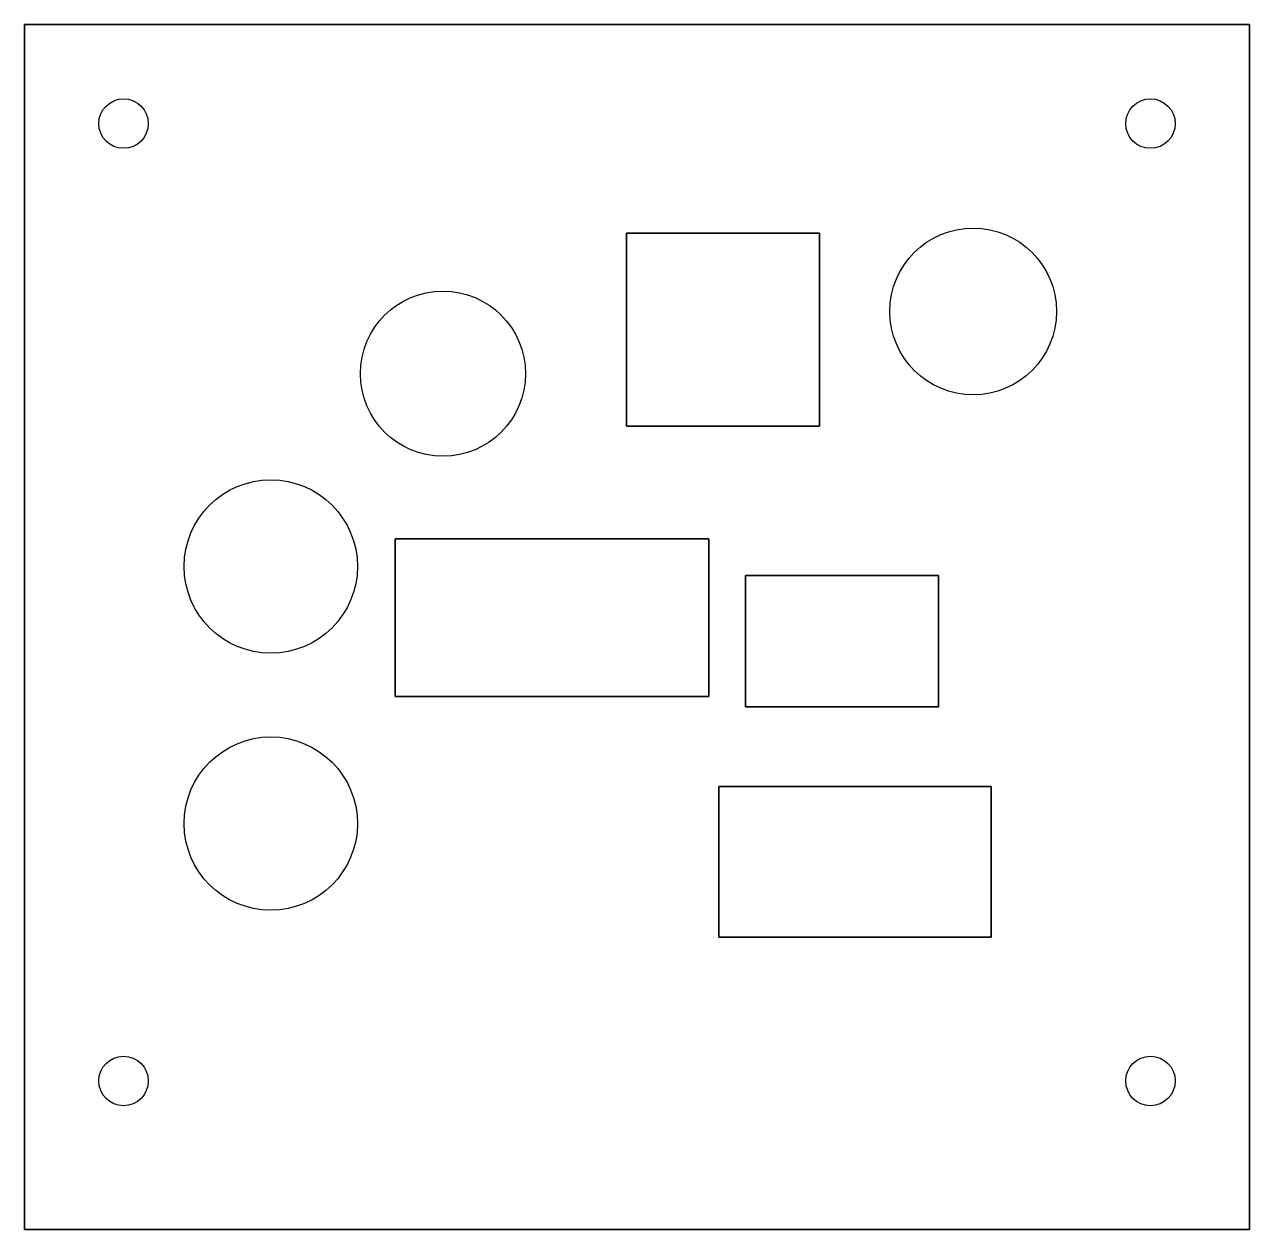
# Model space of a CAD drawing. Header units: millimetres. Extents: x -75.7 to -1.5, y 10 to 83.
import ezdxf

# ---------------------------------------------------------------- set-up
doc = ezdxf.new("R2010")
doc.units = ezdxf.units.MM
doc.layers.get('0').update_dxf_attribs({"linetype": 'CONTINUOUS'})

msp = doc.modelspace()

# ---------------------------------------------------------------- linework, layer by layer
for points in [[(-75.73, 10), (-75.73, 83), (-1.5, 83), (-1.5, 10)], [(-1.5, 83), (-75.73, 83), (-75.73, 10), (-1.5, 10)], [(-27.556, 58.667), (-27.556, 70.367), (-39.256, 70.367), (-39.256, 58.667)], [(-27.556, 70.367), (-27.556, 58.667), (-39.256, 58.667), (-39.256, 70.367)], [(-34.262, 42.292), (-34.262, 51.842), (-53.262, 51.842), (-53.262, 42.292)], [(-34.262, 51.842), (-34.262, 42.292), (-53.262, 42.292), (-53.262, 51.842)], [(-20.337, 41.663), (-20.337, 49.613), (-32.037, 49.613), (-32.037, 41.663)], [(-20.337, 49.613), (-20.337, 41.663), (-32.037, 41.663), (-32.037, 49.613)], [(-17.157, 27.706), (-17.157, 36.836), (-33.657, 36.836), (-33.657, 27.706)], [(-17.157, 36.836), (-17.157, 27.706), (-33.657, 27.706), (-33.657, 36.836)]]:
    msp.add_lwpolyline(points, close=True)
for centre, radius in [((-69.73, 77), 1.5), ((-69.73, 77), 1.5), ((-7.5, 77), 1.5), ((-7.5, 77), 1.5), ((-18.243, 65.617), 5.05), ((-18.243, 65.617), 5.05), ((-50.374, 61.847), 5), ((-50.374, 61.847), 5), ((-60.804, 50.165), 5.25), ((-60.804, 50.165), 5.25), ((-60.804, 34.593), 5.25), ((-60.804, 34.593), 5.25), ((-69.73, 19), 1.5), ((-69.73, 19), 1.5), ((-7.5, 19), 1.5), ((-7.5, 19), 1.5)]:
    msp.add_circle(centre, radius)

doc.saveas('drawing.dxf')
